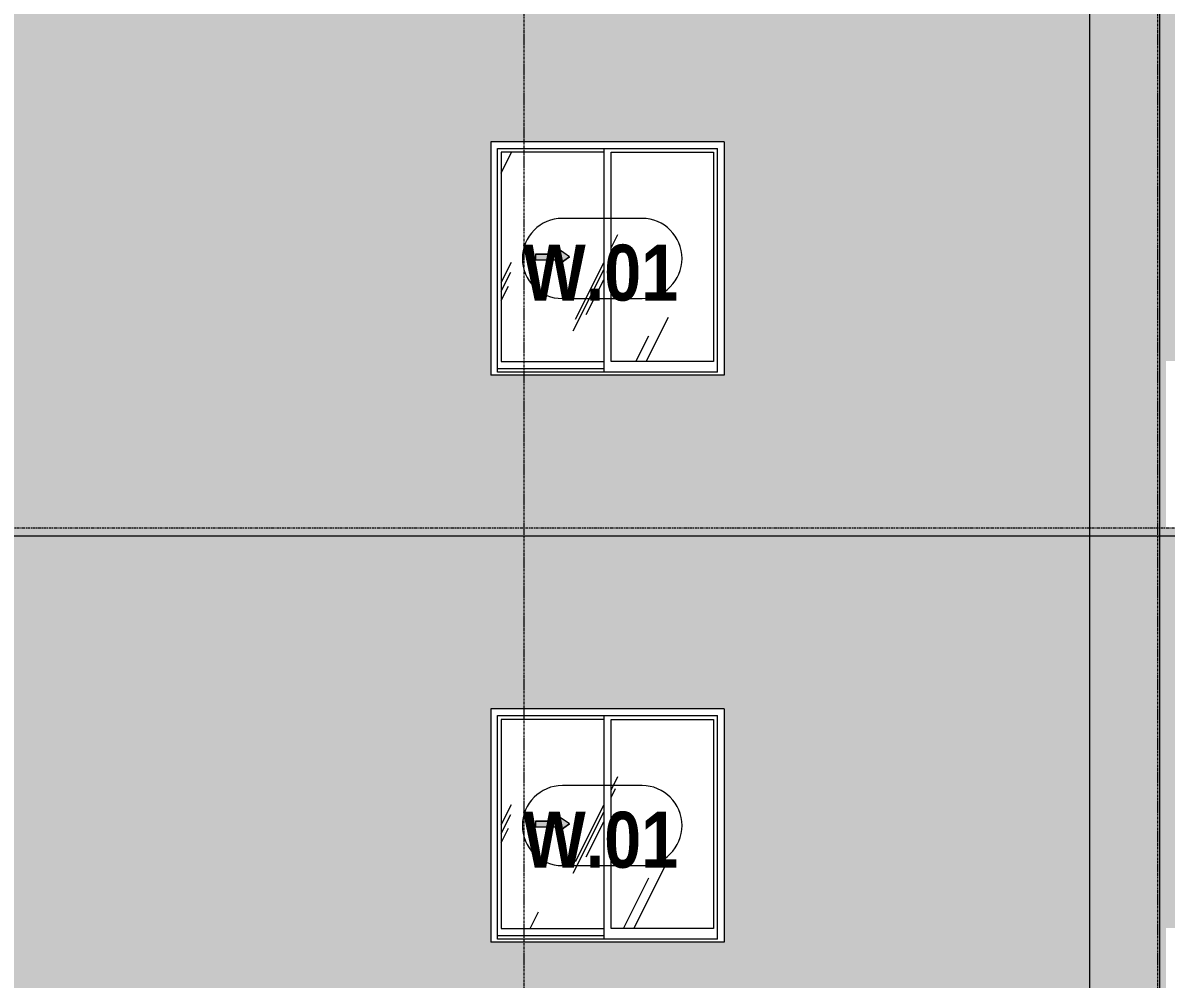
# Model space of a CAD drawing. Header units: millimetres. Extents: x -134153 to 99383, y -5233 to 35400.
# Drawn here: x -125057 to -118203, y 6294 to 12027 of the extents above; entities that cross this region are included whole.
import ezdxf

# ---------------------------------------------------------------- set-up
doc = ezdxf.new("R2010")
doc.units = ezdxf.units.MM
for name, pattern in [('1 NÉT CALL OUT', [6, 3, -3]), ('Centre', [31.75, 6.35, -4.7625, 15.875, -4.7625]), ('Grid Line', [22.225, 12.7, -3.175, 3.175, -3.175])]:
    doc.linetypes.add(name, pattern=pattern)
for name, color, linetype, lineweight in [('A-DETL-GENF', 92, 'Continuous', 9), ('A-DETL-GENF-1', 92, '1 NÉT CALL OUT', 9), ('A-FLOR-LEVL-2', 51, 'Centre', 9), ('A-GLAZ', 151, 'Continuous', 9), ('A-GLAZ-3', 7, '1 NÉT CALL OUT', 9), ('A-GLAZ-IDEN', 152, 'Continuous', 9), ('A-WALL', 113, 'Continuous', 9), ('A-WALL-PATT-2', 111, 'Continuous', 5), ('I-WALL', 2, 'Continuous', 9), ('S-GRID-1', 1, 'Grid Line', 9)]:
    doc.layers.add(name, color=color, linetype=linetype, lineweight=lineweight)
doc.styles.add('Arial_B_1', font='arialbd_0.ttf', dxfattribs={"width": 0.85, "height": 336})
pattern_1 = [(63.435, (-79954.8, 1311.3), (-0.002, 1625.6), [567.96, -3066.99]), (63.435, (-81580.4, 1311.3), (-0.002, 1625.6), [567.96, -3066.99]), (63.435, (-79176.65, 1625.35), (-0.002, 1625.6), [567.96, -3066.99]), (63.435, (-80802.25, 1625.35), (-0.002, 1625.6), [567.96, -3066.99]), (63.435, (-79294.4, 1514.5), (-0.002, 1625.6), [567.96, -3066.99]), (63.435, (-80920, 1514.5), (-0.002, 1625.6), [567.96, -3066.99]), (63.435, (-79414.5, 2149.4), (-0.002, 1625.6), [276.055, -3358.896]), (63.435, (-81040.1, 2149.4), (-0.002, 1625.6), [276.055, -3358.896]), (63.435, (-79493, 2051.15), (-0.002, 1625.6), [567.96, -3066.99]), (63.435, (-81118.6, 2051.15), (-0.002, 1625.6), [567.96, -3066.99]), (63.435, (-79479.15, 2121.7), (-0.002, 1625.6), [567.96, -3066.99]), (63.435, (-81104.76, 2121.7), (-0.002, 1625.6), [567.96, -3066.99]), (63.435, (-80135, 1812.2), (-0.002, 1625.6), [567.96, -3066.99]), (63.435, (-81760.6, 1812.2), (-0.002, 1625.6), [567.96, -3066.99]), (63.435, (-80121.15, 1895.35), (-0.002, 1625.6), [567.96, -3066.99]), (63.435, (-81746.75, 1895.35), (-0.002, 1625.6), [567.96, -3066.99]), (63.435, (-80117.4, 1955.3), (-0.002, 1625.6), [567.96, -3066.99]), (63.435, (-81743, 1955.3), (-0.002, 1625.6), [567.96, -3066.99])]

# ---------------------------------------------------------------- blocks, each defined once
blk = doc.blocks.new('1_FAMILY RVT - W01-WxH 1400x1400xmm-V10-TKCS_MẶT ĐỨNG HƯỚNG BẮC')
at = {"layer": 'A-DETL-GENF-1'}
blk.add_hatch(color=256, dxfattribs=at).paths.add_polyline_path([(-121848.1, 10576.5), (-121780.3, 10623.9), (-121848.1, 10671.4), (-121848.1, 10640.9), (-121983.5, 10640.9), (-121983.5, 10607), (-121848.1, 10607)])
at = {"layer": 'A-GLAZ'}
h = blk.add_hatch(dxfattribs=at)
h.set_pattern_fill('FP_1', color=256, style=0, pattern_type=2)
h.set_pattern_definition(pattern_1)
h.paths.add_polyline_path([(-122189.1, 9997), (-121574.8, 9997), (-121574.8, 11250.9), (-122189.1, 11250.9), (-122189.1, 10607)])
h.paths.add_polyline_path([(-121848.1, 10576.5), (-121848.1, 10607), (-121983.5, 10607), (-121983.5, 10640.9), (-121848.1, 10640.9), (-121848.1, 10671.4), (-121780.3, 10623.9), (-121840.9, 10581.5)])
h = blk.add_hatch(dxfattribs=at)
h.set_pattern_fill('FP_1', color=256, style=0, pattern_type=2)
h.set_pattern_definition(pattern_1)
h.paths.add_polyline_path([(-120916.1, 9997), (-120916.1, 11250.9), (-121530.3, 11250.9), (-121530.3, 9997)])
at = {"layer": 'A-DETL-GENF'}
for p, q in [((-121983.5, 10640.9), (-121983.5, 10607)), ((-121983.5, 10640.9), (-121848.1, 10640.9)), ((-121848.1, 10640.9), (-121983.5, 10640.9)), ((-121983.5, 10640.9), (-121983.5, 10607)), ((-121848.1, 10671.4), (-121848.1, 10640.9)), ((-121780.3, 10623.9), (-121848.1, 10671.4)), ((-121780.3, 10623.9), (-121848.1, 10671.4)), ((-121848.1, 10671.4), (-121848.1, 10640.9)), ((-121983.5, 10607), (-121848.1, 10607)), ((-121983.5, 10607), (-121848.1, 10607)), ((-121780.3, 10623.9), (-121848.1, 10576.5)), ((-121848.1, 10576.5), (-121780.3, 10623.9)), ((-121848.1, 10607), (-121848.1, 10576.5)), ((-121848.1, 10607), (-121848.1, 10576.5))]:
    blk.add_line(p, q, dxfattribs=at)
at = {"layer": 'A-GLAZ'}
for p, q in [((-120852.6, 11314.4), (-122252.6, 11314.4)), ((-122252.6, 11314.4), (-122252.6, 9914.4)), ((-120852.6, 11314.4), (-120852.6, 9914.4)), ((-122211.6, 11273.5), (-120893.5, 11273.5)), ((-122211.6, 9933.5), (-122211.6, 11273.5)), ((-122189.1, 11250.9), (-122189.1, 9997)), ((-121574.8, 11250.9), (-122189.1, 11250.9)), ((-121574.8, 11273.5), (-121574.8, 9933.5)), ((-121530.3, 9997), (-121530.3, 11250.9)), ((-121530.3, 11250.9), (-120916.1, 11250.9)), ((-120916.1, 11250.9), (-120916.1, 9997)), ((-120893.5, 9933.5), (-120893.5, 11273.5)), ((-121574.8, 9952.5), (-122211.6, 9952.5)), ((-121574.8, 9952.5), (-122211.6, 9952.5)), ((-122189.1, 9997), (-121574.8, 9997)), ((-120916.1, 9997), (-121530.3, 9997)), ((-120852.6, 9914.4), (-122252.6, 9914.4)), ((-120893.5, 9933.5), (-122211.6, 9933.5))]:
    blk.add_line(p, q, dxfattribs=at)
blk = doc.blocks.new('1_FAMILY RVT - W01-WxH 1400x1400xmm-V43-TKCS_MẶT ĐỨNG HƯỚNG BẮC')
at = {"layer": 'A-DETL-GENF-1'}
blk.add_hatch(color=256, dxfattribs=at).paths.add_polyline_path([(-121848.1, 7176.5), (-121780.3, 7223.9), (-121848.1, 7271.4), (-121848.1, 7240.9), (-121983.5, 7240.9), (-121983.5, 7207), (-121848.1, 7207)])
at = {"layer": 'A-GLAZ'}
h = blk.add_hatch(dxfattribs=at)
h.set_pattern_fill('FP_1', color=256, style=0, pattern_type=2)
h.set_pattern_definition(pattern_1)
h.paths.add_polyline_path([(-122189.1, 6596.9), (-121574.8, 6596.9), (-121574.8, 7850.9), (-122189.1, 7850.9), (-122189.1, 7207)])
h.paths.add_polyline_path([(-121848.1, 7176.5), (-121848.1, 7207), (-121983.5, 7207), (-121983.5, 7240.9), (-121848.1, 7240.9), (-121848.1, 7271.4), (-121780.3, 7223.9), (-121840.9, 7181.5)])
h = blk.add_hatch(dxfattribs=at)
h.set_pattern_fill('FP_1', color=256, style=0, pattern_type=2)
h.set_pattern_definition(pattern_1)
h.paths.add_polyline_path([(-120916.1, 6596.9), (-120916.1, 7850.9), (-121530.3, 7850.9), (-121530.3, 6596.9)])
at = {"layer": 'A-DETL-GENF'}
for p, q in [((-121848.1, 7271.4), (-121848.1, 7240.9)), ((-121780.3, 7223.9), (-121848.1, 7271.4)), ((-121780.3, 7223.9), (-121848.1, 7271.4)), ((-121848.1, 7271.4), (-121848.1, 7240.9)), ((-121983.5, 7240.9), (-121983.5, 7207)), ((-121983.5, 7240.9), (-121848.1, 7240.9)), ((-121848.1, 7240.9), (-121983.5, 7240.9)), ((-121983.5, 7240.9), (-121983.5, 7207)), ((-121983.5, 7207), (-121848.1, 7207)), ((-121983.5, 7207), (-121848.1, 7207)), ((-121780.3, 7223.9), (-121848.1, 7176.5)), ((-121848.1, 7176.5), (-121780.3, 7223.9)), ((-121848.1, 7207), (-121848.1, 7176.5)), ((-121848.1, 7207), (-121848.1, 7176.5))]:
    blk.add_line(p, q, dxfattribs=at)
at = {"layer": 'A-GLAZ'}
for p, q in [((-120852.6, 7914.4), (-122252.6, 7914.4)), ((-122252.6, 7914.4), (-122252.6, 6514.4)), ((-120852.6, 7914.4), (-120852.6, 6514.4)), ((-122211.6, 7873.5), (-120893.5, 7873.5)), ((-122211.6, 6533.4), (-122211.6, 7873.5)), ((-122189.1, 7850.9), (-122189.1, 6596.9)), ((-121574.8, 7850.9), (-122189.1, 7850.9)), ((-121574.8, 7873.5), (-121574.8, 6533.4)), ((-121530.3, 6596.9), (-121530.3, 7850.9)), ((-121530.3, 7850.9), (-120916.1, 7850.9)), ((-120916.1, 7850.9), (-120916.1, 6596.9)), ((-120893.5, 6533.4), (-120893.5, 7873.5)), ((-122189.1, 6596.9), (-121574.8, 6596.9)), ((-120916.1, 6596.9), (-121530.3, 6596.9)), ((-120852.6, 6514.4), (-122252.6, 6514.4)), ((-121574.8, 6552.5), (-122211.6, 6552.5)), ((-121574.8, 6552.5), (-122211.6, 6552.5)), ((-120893.5, 6533.4), (-122211.6, 6533.4))]:
    blk.add_line(p, q, dxfattribs=at)
blk = doc.blocks.new('SSA-WINDOW TAG - 10-2062020-TKCS_MẶT ĐỨNG HƯỚNG BẮC')
at = {"layer": 'A-GLAZ-IDEN'}
for p, q in [((-121345.064287, 10854.4), (-121822.564287, 10854.4)), ((-121822.564287, 10374.4), (-121345.064287, 10374.4))]:
    blk.add_line(p, q, dxfattribs=at)
for centre, start, end in [((-121822.564287, 10614.4), 90, 270), ((-121345.064287, 10614.4), 270, 90)]:
    blk.add_arc(centre, 240, start, end, dxfattribs=at)

msp = doc.modelspace()

# ---------------------------------------------------------------- hatches: boundary and pattern name
at = {"layer": 'A-WALL-PATT-2'}
h = msp.add_hatch(color=256, dxfattribs=at)
h.paths.add_polyline_path([(-125014.1, 8950), (-118662.6, 8950), (-118662.6, 12350), (-127262.6, 12350), (-127262.6, 8950)])
h.paths.add_polyline_path([(-122252.6, 9914.4), (-122252.6, 11314.4), (-120852.6, 11314.4), (-120852.6, 9914.4), (-122211.6, 9914.4)])
for points in [[(-118252.6, 8950), (-118252.6, 12350), (-118662.6, 12350), (-118662.6, 8950)], [(-118242.6, 8950), (-118242.6, 12350), (-118252.6, 12350), (-118252.6, 8950)], [(-118252.6, 5550), (-118252.6, 8950), (-118662.6, 8950), (-118662.6, 5550)], [(-118242.6, 5550), (-118242.6, 8950), (-118252.6, 8950), (-118252.6, 5550)]]:
    msp.add_hatch(color=256, dxfattribs=at).paths.add_polyline_path(points)
h = msp.add_hatch(color=256, dxfattribs=at)
h.paths.add_polyline_path([(-117081.2, 8950), (-114962.6, 8950), (-114962.6, 12350), (-118242.6, 12350), (-118242.6, 8950)])
h.paths.add_polyline_path([(-118202.6, 9000), (-118202.6, 10000), (-115002.6, 10000), (-115002.6, 9000), (-118161.6, 9000)])
h = msp.add_hatch(color=256, dxfattribs=at)
h.paths.add_polyline_path([(-127262.6, 5550), (-118662.6, 5550), (-118662.6, 8950), (-127262.6, 8950), (-127262.6, 7620.9)])
h.paths.add_polyline_path([(-122211.6, 6514.4), (-122252.6, 6514.4), (-122252.6, 7914.4), (-120852.6, 7914.4), (-120852.6, 6514.4), (-121840.9, 6514.4)])
h = msp.add_hatch(color=256, dxfattribs=at)
h.paths.add_polyline_path([(-115002.6, 5550), (-114962.6, 5550), (-114962.6, 8950), (-118242.6, 8950), (-118242.6, 5550), (-115043.5, 5550)])
h.paths.add_polyline_path([(-117874.5, 5600), (-118202.6, 5600), (-118202.6, 6600), (-115002.6, 6600), (-115002.6, 5600), (-117081.2, 5600)])

# ---------------------------------------------------------------- linework, layer by layer
at = {"layer": 'A-FLOR-LEVL-2'}
msp.add_line((-134152.6, 9000), (-25724.3, 9000), dxfattribs=at)
at = {"layer": 'A-WALL'}
msp.add_line((-118662.6, 8950), (-127262.6, 8950), dxfattribs=at)
at = {"layer": 'I-WALL'}
for p, q in [((-118662.6, 30750), (-118662.6, 5550)), ((-118242.6, 30750), (-118242.6, 5550)), ((-114542.6, 8950), (-118662.6, 8950))]:
    msp.add_line(p, q, dxfattribs=at)
at = {"layer": 'S-GRID-1'}
for p, q in [((-122052.6, 207.3), (-122052.6, 30285.9)), ((-118252.6, 207.3), (-118252.6, 30285.9))]:
    msp.add_line(p, q, dxfattribs=at)

# ---------------------------------------------------------------- block references
at = {"layer": 'A-GLAZ-3'}
for name in ['1_FAMILY RVT - W01-WxH 1400x1400xmm-V10-TKCS_MẶT ĐỨNG HƯỚNG BẮC', '1_FAMILY RVT - W01-WxH 1400x1400xmm-V43-TKCS_MẶT ĐỨNG HƯỚNG BẮC']:
    msp.add_blockref(name, (0, 0), dxfattribs=at)
at = {"layer": 'A-GLAZ-IDEN'}
for p in [(0, 0), (0, -3400)]:
    msp.add_blockref('SSA-WINDOW TAG - 10-2062020-TKCS_MẶT ĐỨNG HƯỚNG BẮC', p, dxfattribs=at)

# ---------------------------------------------------------------- texts
at = {"layer": 'A-GLAZ-IDEN', "char_height": 336, "width": 962.88, "attachment_point": 5, "line_spacing_factor": 0.936439, "style": 'Arial_B_1'}
for insert in [(-121593.8, 10527.1), (-121593.8, 7127.1)]:
    msp.add_mtext('\\pt6.80064,13.60128,20.39856,27.1992,33.99984,40.80048,47.60112,54.3984,61.19904,67.99968,74.80032,81.60096,88.4016,95.19888,101.99952,108.80016,115.6008,122.40144,129.19872,135.99936,142.8,149.60064,156.40128,163.19856,169.9992,176.79984,183.60048,190.40112,197.1984,203.99904,210.79968,217.60032;W.01', dxfattribs=dict(at, insert=insert))

doc.saveas('drawing.dxf')
